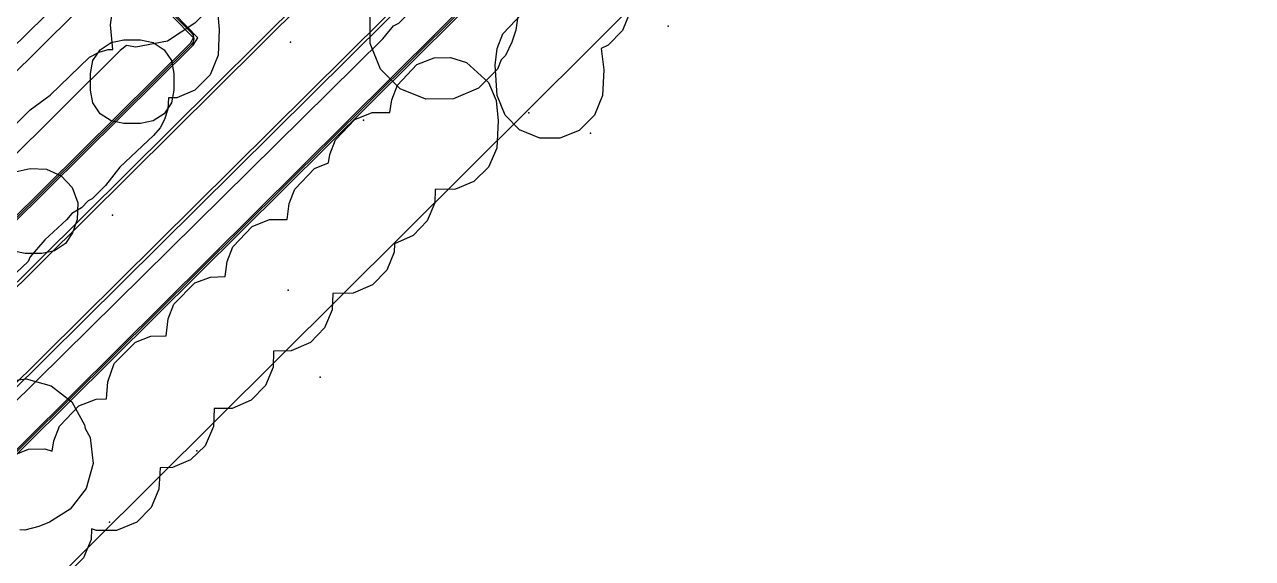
# Model space of a CAD drawing. Header units: metres. Extents: x -2677 to -840, y 169 to 1487.
# Drawn here: x -1954.1 to -1880.6, y 759.4 to 791.3 of the extents above; entities that cross this region are included whole.
import ezdxf

# ---------------------------------------------------------------- set-up
doc = ezdxf.new("R2010")
doc.units = ezdxf.units.M
for name, color, linetype in [('AI_GREENING_EXCLUSIONS', 1, 'Continuous'), ('AI_GREENING_LAWN', 82, 'Continuous'), ('AI_GREENING_REJECTED', 6, 'Continuous')]:
    doc.layers.add(name, color=color, linetype=linetype)

msp = doc.modelspace()

# ---------------------------------------------------------------- linework, layer by layer
at = {"layer": 'AI_GREENING_EXCLUSIONS'}
for points in [[(-1986.583, 736.994), (-1958.92, 764.527), (-1958.267, 765.348), (-1957.939, 765.508), (-1955.953, 767.476), (-1955.79, 767.801), (-1954.969, 768.443), (-1932.642, 790.489), (-1932.005, 791.277), (-1931.689, 791.43), (-1930.009, 793.089), (-1929.704, 793.393), (-1929.544, 793.718), (-1928.704, 794.378), (-1904.109, 818.668), (-1903.725, 819.402), (-1903.21, 819.988), (-1902.894, 820.144), (-1903.135, 820.395), (-1903.42, 821.122), (-1903.525, 821.992), (-1924.615, 866.055)], [(-1986.583, 736.994), (-1958.92, 764.527), (-1958.267, 765.348), (-1957.939, 765.508), (-1955.953, 767.476), (-1955.79, 767.801), (-1954.969, 768.443), (-1932.642, 790.489), (-1932.005, 791.277), (-1931.689, 791.43), (-1930.009, 793.089), (-1929.704, 793.393), (-1929.544, 793.718), (-1928.704, 794.378), (-1904.109, 818.668), (-1903.725, 819.402), (-1903.21, 819.988), (-1902.894, 820.144), (-1903.135, 820.395), (-1903.42, 821.122), (-1903.525, 821.992), (-1924.615, 866.055)], [(-2014.215, 710.828), (-1900.759, 823.26), (-1899.144, 824.583), (-1898.226, 825.057), (-1897.102, 825.39), (-1895.781, 825.487), (-1894.746, 825.354), (-1893.632, 824.986), (-1892.5, 824.321), (-1891.288, 823.221), (-1806.667, 738.016)], [(-2014.074, 710.686), (-1900.618, 823.118), (-1899.052, 824.405), (-1898.134, 824.879), (-1897.047, 825.197), (-1895.807, 825.289), (-1894.772, 825.155), (-1893.697, 824.797), (-1892.634, 824.173), (-1891.43, 823.08), (-1806.802, 737.869)], [(-1957.646, 817.279), (-1953.566, 821.369), (-1951.944, 822.452), (-1949.662, 822.939), (-1947.75, 822.553), (-1946.131, 821.464), (-1940.824, 816.117), (-1937.823, 812.802), (-1934.969, 809.809), (-1933.958, 808.185), (-1933.63, 806.301), (-1934.034, 804.431), (-1935.11, 802.85), (-1940.371, 797.638), (-1940.265, 797.093), (-1940.655, 795.181), (-1941.746, 793.564), (-1943.895, 791.435), (-1945.522, 790.359), (-1947.437, 789.987), (-1947.982, 790.098), (-1948.366, 789.787), (-1958.928, 779.324)], [(-1815.545, 742.034), (-1891.678, 818.728), (-1891.982, 818.772), (-1892.173, 818.705), (-1912.333, 807.69), (-1912.909, 807.261), (-2000.602, 720.236)], [(-1815.02, 741.22), (-1891.769, 818.547), (-1892.091, 818.522), (-1912.234, 807.516), (-1912.77, 807.116), (-2000.446, 720.111)], [(-1959.305, 774.956), (-1944.004, 790.101), (-1943.707, 790.557), (-1947.818, 794.794), (-1947.854, 794.985), (-1947.706, 795.337), (-1945.721, 797.3), (-1945.37, 797.444), (-1945.019, 797.301), (-1940.864, 793.267), (-1940.487, 793.571), (-1932.026, 802.119), (-1931.668, 802.263), (-1930.965, 802.896), (-1930.761, 802.928), (-1930.401, 802.746), (-1930.292, 802.357), (-1930.45, 801.256), (-1930.827, 800.122), (-1931.404, 799.076), (-1932.202, 798.112), (-1966.348, 764.23)], [(-1932.061, 797.97), (-1966.207, 764.088)], [(-1949.069, 794.018), (-1963.152, 780.066)], [(-1959.425, 775.118), (-1944.162, 790.226), (-1943.971, 790.54), (-1947.854, 794.491)], [(-1942.543, 792.166), (-1942.429, 791.051), (-1942.506, 789.506), (-1942.976, 788.341), (-1943.898, 787.419), (-1944.982, 786.966), (-1945.476, 786.949), (-1945.513, 786.281), (-1945.707, 785.663), (-1945.978, 785.169), (-1946.372, 784.7), (-1948.391, 782.805), (-1949.24, 781.714), (-1950.05, 780.904), (-1950.276, 780.789), (-1950.689, 780.376), (-1951.26, 780.029), (-1951.576, 779.652), (-1952.875, 778.462), (-1953.75, 777.432), (-1953.882, 777.165), (-1955.307, 775.804)], [(-1954.568, 785.422), (-1953.758, 786.232), (-1952.548, 787.107), (-1950.199, 789.39), (-1949.614, 789.7), (-1949.088, 789.855), (-1948.808, 789.855), (-1948.936, 791.325), (-1948.806, 792.323)], [(-1924.474, 792.381), (-1924.681, 791.01), (-1924.907, 790.285), (-1925.299, 789.495), (-1925.548, 789.228), (-1925.778, 788.679), (-1926.901, 787.535), (-1928.409, 786.888), (-1930.07, 786.872), (-1931.593, 787.492), (-1932.779, 788.679), (-1933.399, 790.201), (-1933.399, 791.785)], [(-1917.843, 792.065), (-1918.296, 790.981), (-1919.151, 790.104), (-1919.559, 789.916), (-1919.409, 788.638), (-1919.486, 787.093), (-1919.956, 785.928), (-1920.878, 785.006), (-1922.043, 784.536), (-1923.231, 784.536), (-1924.463, 785.051), (-1925.318, 785.928), (-1925.788, 787.093), (-1925.916, 788.912), (-1925.786, 789.91), (-1925.447, 790.785), (-1924.287, 792.007)], [(-1954.892, 765.508), (-1953.862, 765.915), (-1952.868, 765.942), (-1952.437, 765.805), (-1952.335, 766.421), (-1951.996, 767.296), (-1950.836, 768.518), (-1949.806, 768.925), (-1949.178, 768.942), (-1949.104, 769.96), (-1948.715, 771.058), (-1947.456, 772.337), (-1946.525, 772.687), (-1945.62, 772.711), (-1945.49, 773.726), (-1945.151, 774.601), (-1943.892, 775.88), (-1942.961, 776.23), (-1942.079, 776.254), (-1941.953, 777.166), (-1941.614, 778.041), (-1940.454, 779.263), (-1939.424, 779.67), (-1938.367, 779.677), (-1938.239, 780.624), (-1937.9, 781.499), (-1936.74, 782.721), (-1935.893, 783.059), (-1935.805, 783.566), (-1935.466, 784.441), (-1934.306, 785.663), (-1933.276, 786.07), (-1932.223, 786.078), (-1932.104, 786.847), (-1931.765, 787.722), (-1930.605, 788.944), (-1929.575, 789.351), (-1928.581, 789.378), (-1927.632, 789.078), (-1926.307, 787.867), (-1925.86, 786.792), (-1925.727, 785.575), (-1925.821, 783.949), (-1926.319, 782.798), (-1927.196, 781.943), (-1928.28, 781.49), (-1929.505, 781.473), (-1929.522, 780.668), (-1929.975, 779.584), (-1930.83, 778.707), (-1931.939, 778.226), (-1931.956, 777.726), (-1932.409, 776.642), (-1933.264, 775.765), (-1934.415, 775.267), (-1935.639, 775.25), (-1935.67, 774.268), (-1936.123, 773.184), (-1936.978, 772.307), (-1938.129, 771.809), (-1939.178, 771.792), (-1939.207, 770.828), (-1939.66, 769.744), (-1940.515, 768.867), (-1941.666, 768.369), (-1942.728, 768.352), (-1942.771, 767.285), (-1943.269, 766.134), (-1944.146, 765.279), (-1945.23, 764.826), (-1945.98, 764.809), (-1946.052, 763.523), (-1946.505, 762.439), (-1947.36, 761.562), (-1948.592, 761.047), (-1949.78, 761.047), (-1950.091, 761.16), (-1950.108, 760.513), (-1950.561, 759.429), (-1951.416, 758.552)], [(-1955.542, 769.942), (-1953.993, 770.13), (-1952.489, 769.712), (-1951.261, 768.75), (-1950.493, 767.39), (-1950.464, 767.153), (-1950.464, 767.153), (-1950.162, 766.617), (-1949.974, 765.068), (-1950.392, 763.564), (-1951.354, 762.336), (-1952.591, 761.564), (-1953.226, 761.298), (-1954.081, 761.08), (-1954.381, 761.09)]]:
    msp.add_lwpolyline(points, dxfattribs=at)
for points in [[(-1945.734, 786.005), (-1946.383, 785.572), (-1947.148, 785.42), (-1948.148, 785.42), (-1948.913, 785.572), (-1949.562, 786.005), (-1949.996, 786.654), (-1950.148, 787.42), (-1950.148, 788.42), (-1949.996, 789.185), (-1949.562, 789.834), (-1948.913, 790.267), (-1948.148, 790.42), (-1947.148, 790.42), (-1946.383, 790.267), (-1945.734, 789.834), (-1945.3, 789.185), (-1945.148, 788.42), (-1945.148, 787.42), (-1945.3, 786.654), (-1945.734, 786.005)], [(-1953.062, 777.644), (-1954.062, 777.644), (-1954.827, 777.796), (-1955.476, 778.23), (-1955.91, 778.879), (-1956.062, 779.644), (-1956.062, 780.644), (-1955.91, 781.409), (-1955.476, 782.058), (-1954.827, 782.492), (-1953.759, 782.731), (-1952.773, 782.692), (-1951.891, 782.283), (-1951.244, 781.584), (-1950.903, 780.667), (-1950.942, 779.681), (-1951.214, 778.879), (-1951.648, 778.23), (-1952.297, 777.796), (-1953.062, 777.644)]]:
    msp.add_lwpolyline(points, close=True, dxfattribs=at)
at = {"layer": 'AI_GREENING_LAWN'}
for points in [[(-2000.297, 720.421), (-1912.758, 807.261)], [(-1908.919, 801.184), (-1998.866, 711.741)], [(-1947.766, 794.547), (-1944.107, 790.86), (-1944.002, 790.704), (-1943.998, 790.696), (-1943.958, 790.498), (-1944, 790.301), (-1944.003, 790.293), (-1944.11, 790.138), (-1959.302, 775.099)], [(-1954.938, 789.823), (-1951.861, 792.871)]]:
    msp.add_lwpolyline(points, dxfattribs=at)
at = {"layer": 'AI_GREENING_REJECTED'}
for p in [(-1915.56, 791.25), (-1938.16, 790.28), (-1923.9, 786.05), (-1933.79, 785.62), (-1920.2, 784.85), (-1948.83, 779.94), (-1938.3, 775.44), (-1936.4, 770.24), (-1943.77, 765.83), (-1949, 761.56)]:
    msp.add_point(p, dxfattribs=at)

doc.saveas('drawing.dxf')
